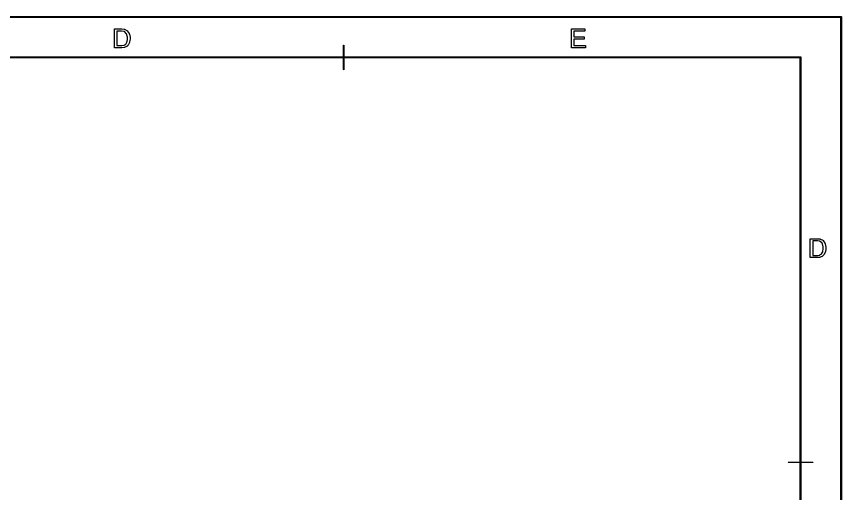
# Model space of a CAD drawing. Extents: x 0.54 to 10.46, y 0.74 to 7.76.
# Drawn here: x 7.061 to 10.465, y 5.792 to 7.761 of the extents above; entities that cross this region are included whole.
import ezdxf

# ---------------------------------------------------------------- set-up
doc = ezdxf.new("R2010")
doc.units = 0
doc.layers.get('0').update_dxf_attribs({"linetype": 'CONTINUOUS'})

msp = doc.modelspace()

# ---------------------------------------------------------------- linework, layer by layer
at = {"color": 0}
for points in [[(10.4631, 0.73899), (0.53689, 0.73899), (0.53646, 0.73899), (0.53516, 0.74029), (0.53516, 0.74072), (0.53516, 7.75928), (0.53516, 7.75971), (0.53646, 7.76101), (0.53689, 7.76101), (10.4631, 7.76101), (10.4635, 7.76101), (10.4648, 7.75971), (10.4648, 7.75928), (10.4648, 0.74072), (10.4648, 0.74029), (10.4635, 0.73899), (10.4631, 0.73899)], [(0.53863, 0.74246), (10.4614, 0.74246), (10.4614, 7.75754), (0.53863, 7.75754), (0.53863, 0.74246)], [(7.465, 7.63167), (7.465, 7.70953), (7.49181, 7.70953), (7.49528, 7.70953), (7.50489, 7.70861), (7.50569, 7.70839), (7.50678, 7.70817), (7.51628, 7.70356), (7.51708, 7.70285), (7.51812, 7.70199), (7.52576, 7.69092), (7.52632, 7.68956), (7.52681, 7.68821), (7.52935, 7.67535), (7.52935, 7.67106), (7.52935, 7.66715), (7.52761, 7.65647), (7.52729, 7.65533), (7.52692, 7.65419), (7.52251, 7.64475), (7.52197, 7.64399), (7.52143, 7.64328), (7.51551, 7.63737), (7.51492, 7.63693), (7.51426, 7.6365), (7.50646, 7.63325), (7.50558, 7.63303), (7.50467, 7.63282), (7.49599, 7.63167), (7.49311, 7.63167), (7.465, 7.63167)], [(7.47532, 7.6409), (7.49192, 7.6409), (7.4949, 7.6409), (7.50325, 7.64208), (7.50401, 7.64231), (7.50472, 7.64258), (7.51053, 7.64594), (7.51096, 7.64638), (7.51156, 7.64697), (7.51633, 7.65517), (7.51671, 7.65619), (7.51704, 7.65722), (7.51878, 7.66769), (7.51878, 7.67117), (7.51878, 7.67589), (7.5154, 7.68886), (7.51476, 7.68994), (7.51406, 7.69108), (7.50592, 7.6984), (7.50499, 7.69874), (7.50429, 7.699), (7.49479, 7.70031), (7.49164, 7.70031), (7.47532, 7.70031), (7.47532, 7.6409)], [(9.35021, 7.63167), (9.35021, 7.70953), (9.40647, 7.70953), (9.40647, 7.70031), (9.36046, 7.70031), (9.36046, 7.67649), (9.40354, 7.67649), (9.40354, 7.66738), (9.36046, 7.66738), (9.36046, 7.64085), (9.40826, 7.64085), (9.40826, 7.63167), (9.35021, 7.63167)], [(8.41103, 7.54135), (8.41081, 7.54135), (8.41032, 7.54189), (8.41032, 7.54204), (8.41032, 7.64231), (8.41032, 7.64247), (8.41081, 7.64296), (8.41103, 7.64296), (8.41118, 7.64296), (8.41174, 7.64247), (8.41174, 7.64231), (8.41174, 7.54204), (8.41174, 7.54189), (8.41118, 7.54135), (8.41103, 7.54135)], [(10.296, 0.90609), (0.87115, 0.90609), (0.87071, 0.90609), (0.86941, 0.90739), (0.86941, 0.90782), (0.86941, 7.59218), (0.86941, 7.59261), (0.87071, 7.59392), (0.87115, 7.59392), (10.296, 7.59392), (10.2964, 7.59392), (10.2977, 7.59261), (10.2977, 7.59218), (10.2977, 0.90782), (10.2977, 0.90739), (10.2964, 0.90609), (10.296, 0.90609)], [(0.87289, 0.90956), (10.2943, 0.90956), (10.2943, 7.59044), (0.87289, 7.59044), (0.87289, 0.90956)], [(10.3358, 6.76579), (10.3358, 6.84358), (10.3626, 6.84358), (10.3661, 6.84358), (10.3757, 6.84267), (10.3765, 6.84244), (10.3776, 6.84224), (10.3871, 6.83762), (10.3879, 6.83692), (10.3889, 6.83604), (10.3966, 6.82497), (10.3971, 6.82362), (10.3976, 6.82226), (10.4002, 6.8094), (10.4002, 6.80512), (10.4002, 6.80122), (10.3984, 6.79053), (10.3981, 6.78939), (10.3977, 6.78825), (10.3933, 6.77881), (10.3928, 6.77806), (10.3923, 6.77735), (10.3863, 6.77143), (10.3857, 6.771), (10.3851, 6.77056), (10.3773, 6.76731), (10.3764, 6.76708), (10.3755, 6.76687), (10.3668, 6.76579), (10.3639, 6.76579), (10.3358, 6.76579)], [(10.3461, 6.77496), (10.3627, 6.77496), (10.3657, 6.77496), (10.3741, 6.77615), (10.3748, 6.77636), (10.3755, 6.77664), (10.3813, 6.78), (10.3818, 6.78043), (10.3824, 6.78103), (10.3872, 6.78922), (10.3875, 6.79025), (10.3879, 6.79129), (10.3896, 6.80181), (10.3896, 6.80528), (10.3896, 6.81), (10.3862, 6.82292), (10.3856, 6.824), (10.3849, 6.82514), (10.3767, 6.83247), (10.3758, 6.83279), (10.3751, 6.83306), (10.3656, 6.83442), (10.3625, 6.83442), (10.3461, 6.83442), (10.3461, 6.77496)], [(10.3461, 5.92042), (10.2458, 5.92042), (10.2457, 5.92042), (10.2452, 5.9209), (10.2452, 5.92106), (10.2452, 5.92128), (10.2457, 5.92176), (10.2458, 5.92176), (10.3461, 5.92176), (10.3463, 5.92176), (10.3468, 5.92128), (10.3468, 5.92106), (10.3468, 5.9209), (10.3463, 5.92042), (10.3461, 5.92042)]]:
    msp.add_lwpolyline(points, close=True, dxfattribs=at)

doc.saveas('drawing.dxf')
